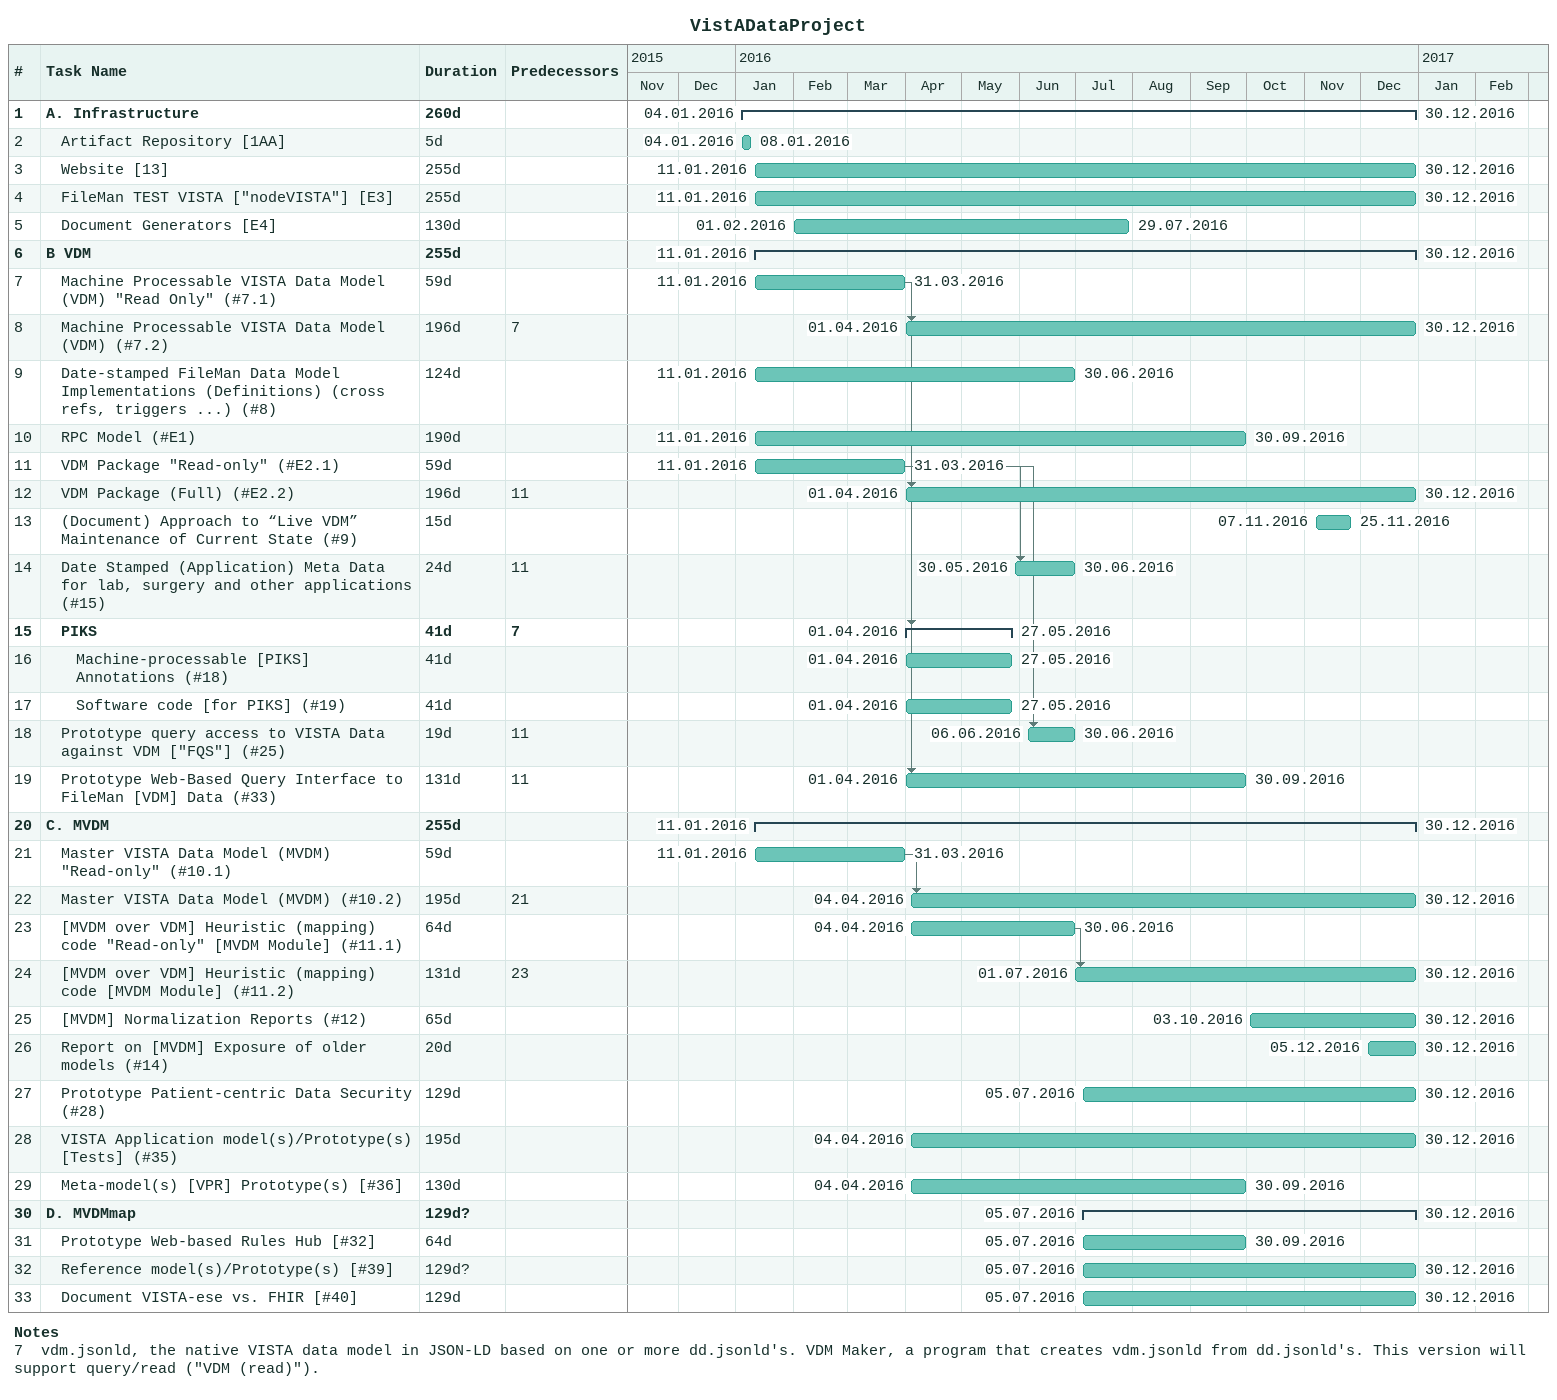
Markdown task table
VistADataProject

| ID | Level | Task | Duration | Start | Finish | Predecessors |
|---|---|---|---|---|---|---|
| 1 | 1 | **A. Infrastructure** | 260d | 2016-01-04 | 2016-12-30 |  |
| 2 | 2 | Artifact Repository [1AA] | 5d | 2016-01-04 | 2016-01-08 |  |
| 3 | 2 | Website [13] | 255d | 2016-01-11 | 2016-12-30 |  |
| 4 | 2 | FileMan TEST VISTA ["nodeVISTA"] [E3] | 255d | 2016-01-11 | 2016-12-30 |  |
| 5 | 2 | Document Generators [E4] | 130d | 2016-02-01 | 2016-07-29 |  |
| 6 | 1 | **B VDM** | 255d | 2016-01-11 | 2016-12-30 |  |
| 7 | 2 | Machine Processable VISTA Data Model (VDM) "Read Only" (#7.1) | 59d | 2016-01-11 | 2016-03-31 |  |
| 8 | 2 | Machine Processable VISTA Data Model (VDM) (#7.2) | 196d | 2016-04-01 | 2016-12-30 | 7 |
| 9 | 2 | Date-stamped FileMan Data Model Implementations (Definitions) (cross refs, triggers ...) (#8) | 124d | 2016-01-11 | 2016-06-30 |  |
| 10 | 2 | RPC Model (#E1) | 190d | 2016-01-11 | 2016-09-30 |  |
| 11 | 2 | VDM Package "Read-only" (#E2.1) | 59d | 2016-01-11 | 2016-03-31 |  |
| 12 | 2 | VDM Package (Full) (#E2.2) | 196d | 2016-04-01 | 2016-12-30 | 11 |
| 13 | 2 | (Document) Approach to “Live VDM” Maintenance of Current State (#9) | 15d | 2016-11-07 | 2016-11-25 |  |
| 14 | 2 | Date Stamped (Application) Meta Data for lab, surgery and other applications (#15) | 24d | 2016-05-30 | 2016-06-30 | 11 |
| 15 | 2 | **PIKS** | 41d | 2016-04-01 | 2016-05-27 | 7 |
| 16 | 3 | Machine-processable [PIKS] Annotations (#18) | 41d | 2016-04-01 | 2016-05-27 |  |
| 17 | 3 | Software code [for PIKS] (#19) | 41d | 2016-04-01 | 2016-05-27 |  |
| 18 | 2 | Prototype query access to VISTA Data against VDM ["FQS"] (#25) | 19d | 2016-06-06 | 2016-06-30 | 11 |
| 19 | 2 | Prototype Web-Based Query Interface to FileMan [VDM] Data (#33) | 131d | 2016-04-01 | 2016-09-30 | 11 |
| 20 | 1 | **C. MVDM** | 255d | 2016-01-11 | 2016-12-30 |  |
| 21 | 2 | Master VISTA Data Model (MVDM) "Read-only" (#10.1) | 59d | 2016-01-11 | 2016-03-31 |  |
| 22 | 2 | Master VISTA Data Model (MVDM) (#10.2) | 195d | 2016-04-04 | 2016-12-30 | 21 |
| 23 | 2 | [MVDM over VDM] Heuristic (mapping) code "Read-only" [MVDM Module] (#11.1) | 64d | 2016-04-04 | 2016-06-30 |  |
| 24 | 2 | [MVDM over VDM] Heuristic (mapping) code [MVDM Module] (#11.2) | 131d | 2016-07-01 | 2016-12-30 | 23 |
| 25 | 2 | [MVDM] Normalization Reports (#12) | 65d | 2016-10-03 | 2016-12-30 |  |
| 26 | 2 | Report on [MVDM] Exposure of older models (#14) | 20d | 2016-12-05 | 2016-12-30 |  |
| 27 | 2 | Prototype Patient-centric Data Security (#28) | 129d | 2016-07-05 | 2016-12-30 |  |
| 28 | 2 | VISTA Application model(s)/Prototype(s) [Tests] (#35) | 195d | 2016-04-04 | 2016-12-30 |  |
| 29 | 2 | Meta-model(s) [VPR] Prototype(s) [#36] | 130d | 2016-04-04 | 2016-09-30 |  |
| 30 | 1 | **D. MVDMmap** | 129d? | 2016-07-05 | 2016-12-30 |  |
| 31 | 2 | Prototype Web-based Rules Hub [#32] | 64d | 2016-07-05 | 2016-09-30 |  |
| 32 | 2 | Reference model(s)/Prototype(s) [#39] | 129d? | 2016-07-05 | 2016-12-30 |  |
| 33 | 2 | Document VISTA-ese vs. FHIR [#40] | 129d | 2016-07-05 | 2016-12-30 |  |

Notes
- 7: vdm.jsonld, the native VISTA data model in JSON-LD based on one or more dd.jsonld's. VDM Maker, a program that creates vdm.jsonld from dd.jsonld's. This version will support query/read ("VDM (read)").
